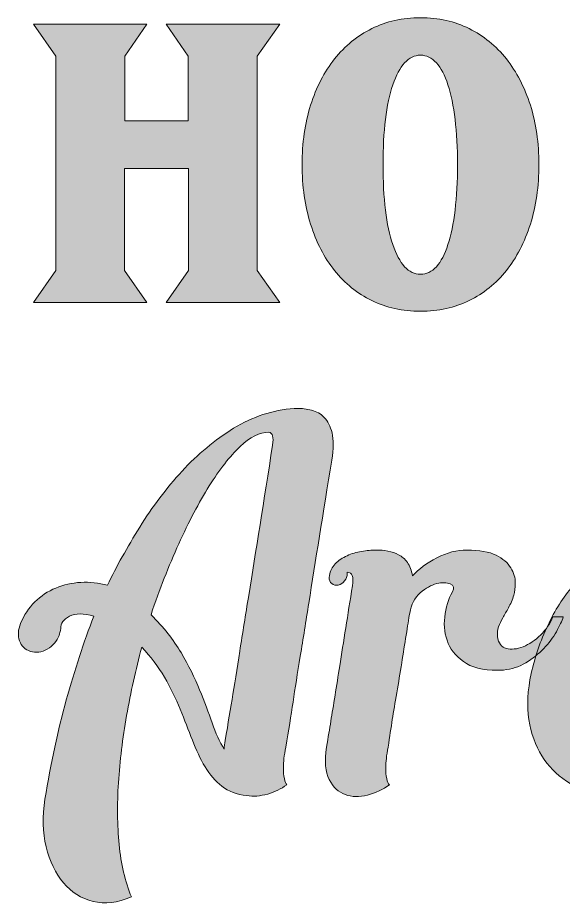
# Model space of a CAD drawing. Header units: inches. Extents: x 0.5 to 6.17, y -8.94 to -0.2.
# Drawn here: x 0.548 to 1.646, y -8.869 to -7.085 of the extents above; entities that cross this region are included whole.
import ezdxf

# ---------------------------------------------------------------- set-up
doc = ezdxf.new("R2010")
doc.units = ezdxf.units.IN
doc.header["$MEASUREMENT"] = 0
doc.layers.add('Layer 1', color=7, linetype='Continuous')

# ---------------------------------------------------------------- blocks, each defined once
blk = doc.blocks.new('block 4')
at = {"layer": 'Layer 1', "true_color": 0xf2f2f2}
h = blk.add_hatch(color=7, dxfattribs=at)
h.dxf.hatch_style = 2
edge = h.paths.add_edge_path()
edge.add_spline(control_points=[(1.0827, -8.5929), (1.0827, -8.6026), (1.0833, -8.6102), (1.0846, -8.6158), (1.0859, -8.622), (1.0874, -8.6262), (1.0893, -8.6282), (1.0786, -8.6366), (1.0659, -8.6428), (1.0511, -8.647), (1.0363, -8.6511), (1.0223, -8.6522), (1.0091, -8.6501), (0.9889, -8.648), (0.9722, -8.6418), (0.959, -8.6314), (0.9458, -8.621), (0.9345, -8.6078), (0.925, -8.5919), (0.9156, -8.5759), (0.9071, -8.5581), (0.8995, -8.5383), (0.892, -8.5185), (0.8838, -8.4979), (0.875, -8.4764), (0.8662, -8.4549), (0.8556, -8.4334), (0.8434, -8.4119), (0.8311, -8.3905), (0.8158, -8.3703), (0.7976, -8.3516), (0.7856, -8.3967), (0.7755, -8.4425), (0.7673, -8.4889), (0.7592, -8.5353), (0.7536, -8.5804), (0.7508, -8.6241), (0.748, -8.6678), (0.7485, -8.7092), (0.7522, -8.7484), (0.756, -8.7875), (0.7642, -8.8227), (0.7768, -8.8539), (0.7491, -8.8657), (0.7234, -8.8686), (0.6998, -8.8628), (0.6762, -8.8569), (0.6564, -8.8444), (0.6403, -8.8253), (0.6243, -8.8062), (0.6126, -8.7822), (0.6054, -8.753), (0.5982, -8.7239), (0.5974, -8.692), (0.603, -8.6574), (0.615, -8.5846), (0.6293, -8.518), (0.646, -8.4577), (0.6627, -8.3974), (0.6811, -8.3412), (0.7012, -8.2892), (0.6811, -8.283), (0.6649, -8.283), (0.6526, -8.2892), (0.6403, -8.2955), (0.6345, -8.3038), (0.6351, -8.3142), (0.6339, -8.3197), (0.6326, -8.3242), (0.6314, -8.3277), (0.627, -8.3395), (0.6191, -8.3487), (0.6078, -8.3553), (0.5964, -8.3619), (0.5851, -8.3634), (0.5738, -8.3599), (0.5631, -8.3565), (0.5558, -8.3494), (0.552, -8.3386), (0.5483, -8.3279), (0.5489, -8.3163), (0.5539, -8.3038), (0.5609, -8.2872), (0.5705, -8.2728), (0.5827, -8.2606), (0.595, -8.2485), (0.609, -8.2391), (0.6248, -8.2325), (0.6405, -8.226), (0.6573, -8.2222), (0.6753, -8.2211), (0.6932, -8.2201), (0.711, -8.222), (0.7286, -8.2268), (0.7469, -8.1894), (0.7686, -8.1504), (0.7938, -8.1098), (0.819, -8.0693), (0.8473, -8.0318), (0.8788, -7.9975), (0.9102, -7.9632), (0.9449, -7.9344), (0.9826, -7.9112), (1.0204, -7.888), (1.061, -7.8746), (1.1044, -7.8712), (1.1044, -7.8712), (1.1101, -7.8712), (1.1101, -7.8712), (1.1196, -7.8712), (1.1293, -7.8724), (1.1394, -7.8748), (1.1494, -7.8773), (1.1579, -7.8821), (1.1649, -7.8894), (1.1718, -7.8966), (1.177, -7.9071), (1.1805, -7.9206), (1.1839, -7.9341), (1.1838, -7.9523), (1.18, -7.9752), (1.1624, -8.0833), (1.1469, -8.1793), (1.1337, -8.2632), (1.1281, -8.2993), (1.1224, -8.3346), (1.1167, -8.3693), (1.1111, -8.404), (1.1062, -8.4348), (1.1021, -8.4619), (1.098, -8.4889), (1.0931, -8.5191), (1.0874, -8.5523), (1.0843, -8.5697), (1.0827, -8.5832), (1.0827, -8.5929)], knot_values=[0, 0, 0, 0, 1, 1, 1, 2, 2, 2, 3, 3, 3, 4, 4, 4, 5, 5, 5, 6, 6, 6, 7, 7, 7, 8, 8, 8, 9, 9, 9, 10, 10, 10, 11, 11, 11, 12, 12, 12, 13, 13, 13, 14, 14, 14, 15, 15, 15, 16, 16, 16, 17, 17, 17, 18, 18, 18, 19, 19, 19, 20, 20, 20, 21, 21, 21, 22, 22, 22, 23, 23, 23, 24, 24, 24, 25, 25, 25, 26, 26, 26, 27, 27, 27, 28, 28, 28, 29, 29, 29, 30, 30, 30, 31, 31, 31, 32, 32, 32, 33, 33, 33, 34, 34, 34, 35, 35, 35, 36, 36, 36, 37, 37, 37, 38, 38, 38, 39, 39, 39, 40, 40, 40, 41, 41, 41, 42, 42, 42, 43, 43, 43, 44, 44, 44, 45, 45, 45, 45], degree=3, periodic=1)
edge = h.paths.add_edge_path()
edge.add_spline(control_points=[(0.8164, -8.2861), (0.8416, -8.3111), (0.8618, -8.3365), (0.8769, -8.3625), (0.892, -8.3885), (0.9044, -8.4135), (0.9142, -8.4374), (0.9239, -8.4613), (0.9323, -8.4835), (0.9392, -8.504), (0.9461, -8.5244), (0.9543, -8.5419), (0.9637, -8.5565), (0.9637, -8.5565), (0.9637, -8.5523), (0.9637, -8.5523), (0.9694, -8.517), (0.9746, -8.4851), (0.9793, -8.4567), (0.9841, -8.4282), (0.9892, -8.3958), (0.9949, -8.3594), (1.0006, -8.323), (1.0066, -8.2858), (1.0129, -8.2476), (1.0273, -8.1589), (1.0434, -8.058), (1.061, -7.945), (1.0635, -7.9291), (1.061, -7.9204), (1.0535, -7.919), (1.0352, -7.919), (1.0158, -7.9287), (0.9954, -7.9481), (0.9749, -7.9675), (0.9543, -7.9939), (0.9335, -8.0272), (0.9128, -8.0604), (0.8923, -8.0993), (0.8722, -8.1436), (0.852, -8.188), (0.8334, -8.2355), (0.8164, -8.2861)], knot_values=[0, 0, 0, 0, 1, 1, 1, 2, 2, 2, 3, 3, 3, 4, 4, 4, 5, 5, 5, 6, 6, 6, 7, 7, 7, 8, 8, 8, 9, 9, 9, 10, 10, 10, 11, 11, 11, 12, 12, 12, 13, 13, 13, 14, 14, 14, 14], degree=3, periodic=1)
at = {"layer": 'Layer 1', "lineweight": 0}
for points, knots in [([(1.0827, -8.5929), (1.0827, -8.6026), (1.0833, -8.6102), (1.0846, -8.6158), (1.0859, -8.622), (1.0874, -8.6262), (1.0893, -8.6282), (1.0786, -8.6366), (1.0659, -8.6428), (1.0511, -8.647), (1.0363, -8.6511), (1.0223, -8.6522), (1.0091, -8.6501), (0.9889, -8.648), (0.9722, -8.6418), (0.959, -8.6314), (0.9458, -8.621), (0.9345, -8.6078), (0.925, -8.5919), (0.9156, -8.5759), (0.9071, -8.5581), (0.8995, -8.5383), (0.892, -8.5185), (0.8838, -8.4979), (0.875, -8.4764), (0.8662, -8.4549), (0.8556, -8.4334), (0.8434, -8.4119), (0.8311, -8.3905), (0.8158, -8.3703), (0.7976, -8.3516), (0.7856, -8.3967), (0.7755, -8.4425), (0.7673, -8.4889), (0.7592, -8.5353), (0.7536, -8.5804), (0.7508, -8.6241), (0.748, -8.6678), (0.7485, -8.7092), (0.7522, -8.7484), (0.756, -8.7875), (0.7642, -8.8227), (0.7768, -8.8539), (0.7491, -8.8657), (0.7234, -8.8686), (0.6998, -8.8628), (0.6762, -8.8569), (0.6564, -8.8444), (0.6403, -8.8253), (0.6243, -8.8062), (0.6126, -8.7822), (0.6054, -8.753), (0.5982, -8.7239), (0.5974, -8.692), (0.603, -8.6574), (0.615, -8.5846), (0.6293, -8.518), (0.646, -8.4577), (0.6627, -8.3974), (0.6811, -8.3412), (0.7012, -8.2892), (0.6811, -8.283), (0.6649, -8.283), (0.6526, -8.2892), (0.6403, -8.2955), (0.6345, -8.3038), (0.6351, -8.3142), (0.6339, -8.3197), (0.6326, -8.3242), (0.6314, -8.3277), (0.627, -8.3395), (0.6191, -8.3487), (0.6078, -8.3553), (0.5964, -8.3619), (0.5851, -8.3634), (0.5738, -8.3599), (0.5631, -8.3565), (0.5558, -8.3494), (0.552, -8.3386), (0.5483, -8.3279), (0.5489, -8.3163), (0.5539, -8.3038), (0.5609, -8.2872), (0.5705, -8.2728), (0.5827, -8.2606), (0.595, -8.2485), (0.609, -8.2391), (0.6248, -8.2325), (0.6405, -8.226), (0.6573, -8.2222), (0.6753, -8.2211), (0.6932, -8.2201), (0.711, -8.222), (0.7286, -8.2268), (0.7469, -8.1894), (0.7686, -8.1504), (0.7938, -8.1098), (0.819, -8.0693), (0.8473, -8.0318), (0.8788, -7.9975), (0.9102, -7.9632), (0.9449, -7.9344), (0.9826, -7.9112), (1.0204, -7.888), (1.061, -7.8746), (1.1044, -7.8712), (1.1044, -7.8712), (1.1101, -7.8712), (1.1101, -7.8712), (1.1196, -7.8712), (1.1293, -7.8724), (1.1394, -7.8748), (1.1494, -7.8773), (1.1579, -7.8821), (1.1649, -7.8894), (1.1718, -7.8966), (1.177, -7.9071), (1.1805, -7.9206), (1.1839, -7.9341), (1.1838, -7.9523), (1.18, -7.9752), (1.1624, -8.0833), (1.1469, -8.1793), (1.1337, -8.2632), (1.1281, -8.2993), (1.1224, -8.3346), (1.1167, -8.3693), (1.1111, -8.404), (1.1062, -8.4348), (1.1021, -8.4619), (1.098, -8.4889), (1.0931, -8.5191), (1.0874, -8.5523), (1.0843, -8.5697), (1.0827, -8.5832), (1.0827, -8.5929)], [0, 0, 0, 0, 1, 1, 1, 2, 2, 2, 3, 3, 3, 4, 4, 4, 5, 5, 5, 6, 6, 6, 7, 7, 7, 8, 8, 8, 9, 9, 9, 10, 10, 10, 11, 11, 11, 12, 12, 12, 13, 13, 13, 14, 14, 14, 15, 15, 15, 16, 16, 16, 17, 17, 17, 18, 18, 18, 19, 19, 19, 20, 20, 20, 21, 21, 21, 22, 22, 22, 23, 23, 23, 24, 24, 24, 25, 25, 25, 26, 26, 26, 27, 27, 27, 28, 28, 28, 29, 29, 29, 30, 30, 30, 31, 31, 31, 32, 32, 32, 33, 33, 33, 34, 34, 34, 35, 35, 35, 36, 36, 36, 37, 37, 37, 38, 38, 38, 39, 39, 39, 40, 40, 40, 41, 41, 41, 42, 42, 42, 43, 43, 43, 44, 44, 44, 45, 45, 45, 45]), ([(0.8164, -8.2861), (0.8416, -8.3111), (0.8618, -8.3365), (0.8769, -8.3625), (0.892, -8.3885), (0.9044, -8.4135), (0.9142, -8.4374), (0.9239, -8.4613), (0.9323, -8.4835), (0.9392, -8.504), (0.9461, -8.5244), (0.9543, -8.5419), (0.9637, -8.5565), (0.9637, -8.5565), (0.9637, -8.5523), (0.9637, -8.5523), (0.9694, -8.517), (0.9746, -8.4851), (0.9793, -8.4567), (0.9841, -8.4282), (0.9892, -8.3958), (0.9949, -8.3594), (1.0006, -8.323), (1.0066, -8.2858), (1.0129, -8.2476), (1.0273, -8.1589), (1.0434, -8.058), (1.061, -7.945), (1.0635, -7.9291), (1.061, -7.9204), (1.0535, -7.919), (1.0352, -7.919), (1.0158, -7.9287), (0.9954, -7.9481), (0.9749, -7.9675), (0.9543, -7.9939), (0.9335, -8.0272), (0.9128, -8.0604), (0.8923, -8.0993), (0.8722, -8.1436), (0.852, -8.188), (0.8334, -8.2355), (0.8164, -8.2861)], [0, 0, 0, 0, 1, 1, 1, 2, 2, 2, 3, 3, 3, 4, 4, 4, 5, 5, 5, 6, 6, 6, 7, 7, 7, 8, 8, 8, 9, 9, 9, 10, 10, 10, 11, 11, 11, 12, 12, 12, 13, 13, 13, 14, 14, 14, 14])]:
    blk.add_open_spline(points, degree=3, knots=knots, dxfattribs=at)
blk = doc.blocks.new('block 5')
at = {"layer": 'Layer 1', "true_color": 0xf2f2f2}
h = blk.add_hatch(color=7, dxfattribs=at)
h.dxf.hatch_style = 2
edge = h.paths.add_edge_path()
edge.add_spline(control_points=[(1.6455, -8.2903), (1.643, -8.2986), (1.6384, -8.3086), (1.6318, -8.3204), (1.6252, -8.3322), (1.6167, -8.3435), (1.6063, -8.3542), (1.5959, -8.365), (1.584, -8.3745), (1.5704, -8.3828), (1.5569, -8.3911), (1.5419, -8.396), (1.5256, -8.3974), (1.4935, -8.3995), (1.4686, -8.3951), (1.451, -8.3844), (1.4334, -8.3736), (1.4211, -8.3601), (1.4142, -8.3438), (1.4072, -8.3275), (1.4049, -8.3099), (1.4071, -8.2908), (1.4093, -8.2717), (1.4145, -8.2549), (1.4227, -8.2403), (1.4271, -8.2327), (1.4256, -8.2273), (1.4184, -8.2242), (1.4112, -8.2211), (1.402, -8.2209), (1.391, -8.2237), (1.38, -8.2265), (1.369, -8.2327), (1.358, -8.2424), (1.347, -8.2521), (1.3399, -8.2657), (1.3367, -8.283), (1.3348, -8.2948), (1.3325, -8.3095), (1.3297, -8.3272), (1.3268, -8.3449), (1.3238, -8.3636), (1.3207, -8.3833), (1.3175, -8.4031), (1.3142, -8.423), (1.3108, -8.4431), (1.3073, -8.4633), (1.3043, -8.4813), (1.3018, -8.4972), (1.2993, -8.5132), (1.2964, -8.5315), (1.2933, -8.5523), (1.2901, -8.5697), (1.2886, -8.5832), (1.2886, -8.5929), (1.2886, -8.6026), (1.2892, -8.6102), (1.2905, -8.6158), (1.2917, -8.622), (1.2936, -8.6262), (1.2961, -8.6282), (1.2829, -8.638), (1.2681, -8.6449), (1.2517, -8.649), (1.2354, -8.6532), (1.2204, -8.6528), (1.2069, -8.648), (1.1933, -8.6432), (1.1827, -8.6331), (1.1748, -8.6178), (1.1669, -8.6026), (1.1652, -8.5808), (1.1696, -8.5523), (1.1727, -8.5329), (1.1756, -8.5156), (1.1781, -8.5003), (1.1806, -8.4851), (1.1834, -8.4678), (1.1866, -8.4483), (1.1897, -8.4289), (1.1929, -8.4092), (1.196, -8.3891), (1.2036, -8.3412), (1.2121, -8.2875), (1.2215, -8.2279), (1.2247, -8.2099), (1.2212, -8.2008), (1.2111, -8.2008), (1.2111, -8.2008), (1.2111, -8.2071), (1.2111, -8.2071), (1.2099, -8.2126), (1.2072, -8.2173), (1.2031, -8.2211), (1.199, -8.2249), (1.1945, -8.2268), (1.1894, -8.2268), (1.1844, -8.2268), (1.1805, -8.2249), (1.1776, -8.2211), (1.1748, -8.2173), (1.174, -8.2126), (1.1753, -8.2071), (1.1765, -8.1981), (1.1805, -8.1903), (1.1871, -8.1837), (1.1937, -8.1771), (1.2015, -8.1717), (1.2107, -8.1675), (1.2198, -8.1634), (1.2296, -8.1605), (1.2399, -8.1587), (1.2503, -8.157), (1.2602, -8.1561), (1.2697, -8.1561), (1.2772, -8.1561), (1.2849, -8.1568), (1.2928, -8.1582), (1.3007, -8.1596), (1.3079, -8.162), (1.3145, -8.1655), (1.3212, -8.1689), (1.327, -8.1742), (1.332, -8.1811), (1.337, -8.188), (1.3405, -8.197), (1.3424, -8.2081), (1.355, -8.1943), (1.3713, -8.1821), (1.3915, -8.1717), (1.4116, -8.1613), (1.4318, -8.1561), (1.4519, -8.1561), (1.4771, -8.1561), (1.4966, -8.1596), (1.5105, -8.1665), (1.5243, -8.1734), (1.5342, -8.182), (1.5402, -8.192), (1.5462, -8.2021), (1.5492, -8.2121), (1.5492, -8.2222), (1.5492, -8.2322), (1.5483, -8.2403), (1.5464, -8.2466), (1.5432, -8.2563), (1.5396, -8.2648), (1.5355, -8.2721), (1.5314, -8.2794), (1.5276, -8.2861), (1.5242, -8.2923), (1.5207, -8.2986), (1.5179, -8.3047), (1.5157, -8.3105), (1.5135, -8.3164), (1.5127, -8.3229), (1.5133, -8.3298), (1.5152, -8.3437), (1.5212, -8.3518), (1.5313, -8.3542), (1.5413, -8.3567), (1.5525, -8.3554), (1.5648, -8.3506), (1.5771, -8.3457), (1.5889, -8.3378), (1.6002, -8.3267), (1.6115, -8.3156), (1.6197, -8.3034), (1.6247, -8.2903), (1.6247, -8.2903), (1.6455, -8.2903), (1.6455, -8.2903)], knot_values=[0, 0, 0, 0, 1, 1, 1, 2, 2, 2, 3, 3, 3, 4, 4, 4, 5, 5, 5, 6, 6, 6, 7, 7, 7, 8, 8, 8, 9, 9, 9, 10, 10, 10, 11, 11, 11, 12, 12, 12, 13, 13, 13, 14, 14, 14, 15, 15, 15, 16, 16, 16, 17, 17, 17, 18, 18, 18, 19, 19, 19, 20, 20, 20, 21, 21, 21, 22, 22, 22, 23, 23, 23, 24, 24, 24, 25, 25, 25, 26, 26, 26, 27, 27, 27, 28, 28, 28, 29, 29, 29, 30, 30, 30, 31, 31, 31, 32, 32, 32, 33, 33, 33, 34, 34, 34, 35, 35, 35, 36, 36, 36, 37, 37, 37, 38, 38, 38, 39, 39, 39, 40, 40, 40, 41, 41, 41, 42, 42, 42, 43, 43, 43, 44, 44, 44, 45, 45, 45, 46, 46, 46, 47, 47, 47, 48, 48, 48, 49, 49, 49, 50, 50, 50, 51, 51, 51, 52, 52, 52, 53, 53, 53, 54, 54, 54, 55, 55, 55, 56, 56, 56, 57, 57, 57, 57], degree=3, periodic=1)
at = {"layer": 'Layer 1', "lineweight": 0}
blk.add_open_spline([(1.6455, -8.2903), (1.643, -8.2986), (1.6384, -8.3086), (1.6318, -8.3204), (1.6252, -8.3322), (1.6167, -8.3435), (1.6063, -8.3542), (1.5959, -8.365), (1.584, -8.3745), (1.5704, -8.3828), (1.5569, -8.3911), (1.5419, -8.396), (1.5256, -8.3974), (1.4935, -8.3995), (1.4686, -8.3951), (1.451, -8.3844), (1.4334, -8.3736), (1.4211, -8.3601), (1.4142, -8.3438), (1.4072, -8.3275), (1.4049, -8.3099), (1.4071, -8.2908), (1.4093, -8.2717), (1.4145, -8.2549), (1.4227, -8.2403), (1.4271, -8.2327), (1.4256, -8.2273), (1.4184, -8.2242), (1.4112, -8.2211), (1.402, -8.2209), (1.391, -8.2237), (1.38, -8.2265), (1.369, -8.2327), (1.358, -8.2424), (1.347, -8.2521), (1.3399, -8.2657), (1.3367, -8.283), (1.3348, -8.2948), (1.3325, -8.3095), (1.3297, -8.3272), (1.3268, -8.3449), (1.3238, -8.3636), (1.3207, -8.3833), (1.3175, -8.4031), (1.3142, -8.423), (1.3108, -8.4431), (1.3073, -8.4633), (1.3043, -8.4813), (1.3018, -8.4972), (1.2993, -8.5132), (1.2964, -8.5315), (1.2933, -8.5523), (1.2901, -8.5697), (1.2886, -8.5832), (1.2886, -8.5929), (1.2886, -8.6026), (1.2892, -8.6102), (1.2905, -8.6158), (1.2917, -8.622), (1.2936, -8.6262), (1.2961, -8.6282), (1.2829, -8.638), (1.2681, -8.6449), (1.2517, -8.649), (1.2354, -8.6532), (1.2204, -8.6528), (1.2069, -8.648), (1.1933, -8.6432), (1.1827, -8.6331), (1.1748, -8.6178), (1.1669, -8.6026), (1.1652, -8.5808), (1.1696, -8.5523), (1.1727, -8.5329), (1.1756, -8.5156), (1.1781, -8.5003), (1.1806, -8.4851), (1.1834, -8.4678), (1.1866, -8.4483), (1.1897, -8.4289), (1.1929, -8.4092), (1.196, -8.3891), (1.2036, -8.3412), (1.2121, -8.2875), (1.2215, -8.2279), (1.2247, -8.2099), (1.2212, -8.2008), (1.2111, -8.2008), (1.2111, -8.2008), (1.2111, -8.2071), (1.2111, -8.2071), (1.2099, -8.2126), (1.2072, -8.2173), (1.2031, -8.2211), (1.199, -8.2249), (1.1945, -8.2268), (1.1894, -8.2268), (1.1844, -8.2268), (1.1805, -8.2249), (1.1776, -8.2211), (1.1748, -8.2173), (1.174, -8.2126), (1.1753, -8.2071), (1.1765, -8.1981), (1.1805, -8.1903), (1.1871, -8.1837), (1.1937, -8.1771), (1.2015, -8.1717), (1.2107, -8.1675), (1.2198, -8.1634), (1.2296, -8.1605), (1.2399, -8.1587), (1.2503, -8.157), (1.2602, -8.1561), (1.2697, -8.1561), (1.2772, -8.1561), (1.2849, -8.1568), (1.2928, -8.1582), (1.3007, -8.1596), (1.3079, -8.162), (1.3145, -8.1655), (1.3212, -8.1689), (1.327, -8.1742), (1.332, -8.1811), (1.337, -8.188), (1.3405, -8.197), (1.3424, -8.2081), (1.355, -8.1943), (1.3713, -8.1821), (1.3915, -8.1717), (1.4116, -8.1613), (1.4318, -8.1561), (1.4519, -8.1561), (1.4771, -8.1561), (1.4966, -8.1596), (1.5105, -8.1665), (1.5243, -8.1734), (1.5342, -8.182), (1.5402, -8.192), (1.5462, -8.2021), (1.5492, -8.2121), (1.5492, -8.2222), (1.5492, -8.2322), (1.5483, -8.2403), (1.5464, -8.2466), (1.5432, -8.2563), (1.5396, -8.2648), (1.5355, -8.2721), (1.5314, -8.2794), (1.5276, -8.2861), (1.5242, -8.2923), (1.5207, -8.2986), (1.5179, -8.3047), (1.5157, -8.3105), (1.5135, -8.3164), (1.5127, -8.3229), (1.5133, -8.3298), (1.5152, -8.3437), (1.5212, -8.3518), (1.5313, -8.3542), (1.5413, -8.3567), (1.5525, -8.3554), (1.5648, -8.3506), (1.5771, -8.3457), (1.5889, -8.3378), (1.6002, -8.3267), (1.6115, -8.3156), (1.6197, -8.3034), (1.6247, -8.2903), (1.6247, -8.2903), (1.6455, -8.2903), (1.6455, -8.2903)], degree=3, knots=[0, 0, 0, 0, 1, 1, 1, 2, 2, 2, 3, 3, 3, 4, 4, 4, 5, 5, 5, 6, 6, 6, 7, 7, 7, 8, 8, 8, 9, 9, 9, 10, 10, 10, 11, 11, 11, 12, 12, 12, 13, 13, 13, 14, 14, 14, 15, 15, 15, 16, 16, 16, 17, 17, 17, 18, 18, 18, 19, 19, 19, 20, 20, 20, 21, 21, 21, 22, 22, 22, 23, 23, 23, 24, 24, 24, 25, 25, 25, 26, 26, 26, 27, 27, 27, 28, 28, 28, 29, 29, 29, 30, 30, 30, 31, 31, 31, 32, 32, 32, 33, 33, 33, 34, 34, 34, 35, 35, 35, 36, 36, 36, 37, 37, 37, 38, 38, 38, 39, 39, 39, 40, 40, 40, 41, 41, 41, 42, 42, 42, 43, 43, 43, 44, 44, 44, 45, 45, 45, 46, 46, 46, 47, 47, 47, 48, 48, 48, 49, 49, 49, 50, 50, 50, 51, 51, 51, 52, 52, 52, 53, 53, 53, 54, 54, 54, 55, 55, 55, 56, 56, 56, 57, 57, 57, 57], dxfattribs=at)
blk = doc.blocks.new('block 6')
at = {"layer": 'Layer 1', "true_color": 0xf2f2f2}
h = blk.add_hatch(color=7, dxfattribs=at)
h.dxf.hatch_style = 2
edge = h.paths.add_edge_path()
edge.add_spline(control_points=[(1.9826, -8.4764), (1.9757, -8.5055), (1.9636, -8.5321), (1.9463, -8.556), (1.9289, -8.5799), (1.9083, -8.5997), (1.8844, -8.6152), (1.8605, -8.6308), (1.834, -8.6418), (1.8051, -8.648), (1.7761, -8.6542), (1.7468, -8.6542), (1.7173, -8.648), (1.694, -8.6432), (1.6723, -8.6341), (1.6521, -8.621), (1.632, -8.6078), (1.6154, -8.5908), (1.6025, -8.57), (1.5896, -8.5492), (1.581, -8.5249), (1.5766, -8.4972), (1.5722, -8.4695), (1.5737, -8.4386), (1.5813, -8.4047), (1.5888, -8.3707), (1.5999, -8.3385), (1.6143, -8.3079), (1.6288, -8.2774), (1.6457, -8.2511), (1.6649, -8.2289), (1.6841, -8.2067), (1.705, -8.189), (1.7277, -8.1759), (1.7503, -8.1627), (1.7739, -8.1561), (1.7985, -8.1561), (1.7985, -8.1561), (1.8023, -8.1561), (1.8023, -8.1561), (1.8205, -8.1561), (1.8369, -8.1603), (1.8514, -8.1686), (1.8658, -8.1769), (1.8773, -8.1882), (1.8858, -8.2024), (1.8943, -8.2166), (1.8997, -8.2329), (1.9019, -8.2513), (1.9041, -8.2696), (1.902, -8.2885), (1.8957, -8.3079), (1.8894, -8.3274), (1.8817, -8.3443), (1.8726, -8.3589), (1.8635, -8.3735), (1.8537, -8.3861), (1.8433, -8.3969), (1.8329, -8.4076), (1.8221, -8.4166), (1.8107, -8.4239), (1.7994, -8.4312), (1.7884, -8.4373), (1.7777, -8.4421), (1.7525, -8.4539), (1.7254, -8.4605), (1.6965, -8.4619), (1.6946, -8.4903), (1.6984, -8.5137), (1.7078, -8.5321), (1.7173, -8.5504), (1.73, -8.5641), (1.7461, -8.5731), (1.7621, -8.5821), (1.7804, -8.5866), (1.8008, -8.5866), (1.8213, -8.5866), (1.8411, -8.5825), (1.8603, -8.5742), (1.8795, -8.5659), (1.8973, -8.5535), (1.9137, -8.5372), (1.93, -8.521), (1.9423, -8.5007), (1.9505, -8.4764), (1.9505, -8.4764), (1.9826, -8.4764), (1.9826, -8.4764)], knot_values=[0, 0, 0, 0, 1, 1, 1, 2, 2, 2, 3, 3, 3, 4, 4, 4, 5, 5, 5, 6, 6, 6, 7, 7, 7, 8, 8, 8, 9, 9, 9, 10, 10, 10, 11, 11, 11, 12, 12, 12, 13, 13, 13, 14, 14, 14, 15, 15, 15, 16, 16, 16, 17, 17, 17, 18, 18, 18, 19, 19, 19, 20, 20, 20, 21, 21, 21, 22, 22, 22, 23, 23, 23, 24, 24, 24, 25, 25, 25, 26, 26, 26, 27, 27, 27, 28, 28, 28, 29, 29, 29, 29], degree=3, periodic=1)
edge = h.paths.add_edge_path()
edge.add_spline(control_points=[(1.8344, -8.3163), (1.8388, -8.3052), (1.8408, -8.2941), (1.8405, -8.283), (1.8402, -8.2719), (1.8384, -8.262), (1.8353, -8.2534), (1.8321, -8.2447), (1.8277, -8.2376), (1.8221, -8.232), (1.8164, -8.2265), (1.8104, -8.2234), (1.8041, -8.2227), (1.796, -8.2227), (1.7865, -8.2273), (1.7758, -8.2367), (1.7651, -8.2461), (1.7546, -8.2596), (1.7442, -8.2773), (1.7338, -8.2949), (1.7248, -8.3157), (1.7173, -8.3397), (1.7097, -8.3636), (1.7053, -8.3901), (1.704, -8.4192), (1.738, -8.413), (1.7657, -8.401), (1.7871, -8.3833), (1.8085, -8.3657), (1.8243, -8.3433), (1.8344, -8.3163)], knot_values=[0, 0, 0, 0, 1, 1, 1, 2, 2, 2, 3, 3, 3, 4, 4, 4, 5, 5, 5, 6, 6, 6, 7, 7, 7, 8, 8, 8, 9, 9, 9, 10, 10, 10, 10], degree=3, periodic=1)
at = {"layer": 'Layer 1', "lineweight": 0}
for points, knots in [([(1.9826, -8.4764), (1.9757, -8.5055), (1.9636, -8.5321), (1.9463, -8.556), (1.9289, -8.5799), (1.9083, -8.5997), (1.8844, -8.6152), (1.8605, -8.6308), (1.834, -8.6418), (1.8051, -8.648), (1.7761, -8.6542), (1.7468, -8.6542), (1.7173, -8.648), (1.694, -8.6432), (1.6723, -8.6341), (1.6521, -8.621), (1.632, -8.6078), (1.6154, -8.5908), (1.6025, -8.57), (1.5896, -8.5492), (1.581, -8.5249), (1.5766, -8.4972), (1.5722, -8.4695), (1.5737, -8.4386), (1.5813, -8.4047), (1.5888, -8.3707), (1.5999, -8.3385), (1.6143, -8.3079), (1.6288, -8.2774), (1.6457, -8.2511), (1.6649, -8.2289), (1.6841, -8.2067), (1.705, -8.189), (1.7277, -8.1759), (1.7503, -8.1627), (1.7739, -8.1561), (1.7985, -8.1561), (1.7985, -8.1561), (1.8023, -8.1561), (1.8023, -8.1561), (1.8205, -8.1561), (1.8369, -8.1603), (1.8514, -8.1686), (1.8658, -8.1769), (1.8773, -8.1882), (1.8858, -8.2024), (1.8943, -8.2166), (1.8997, -8.2329), (1.9019, -8.2513), (1.9041, -8.2696), (1.902, -8.2885), (1.8957, -8.3079), (1.8894, -8.3274), (1.8817, -8.3443), (1.8726, -8.3589), (1.8635, -8.3735), (1.8537, -8.3861), (1.8433, -8.3969), (1.8329, -8.4076), (1.8221, -8.4166), (1.8107, -8.4239), (1.7994, -8.4312), (1.7884, -8.4373), (1.7777, -8.4421), (1.7525, -8.4539), (1.7254, -8.4605), (1.6965, -8.4619), (1.6946, -8.4903), (1.6984, -8.5137), (1.7078, -8.5321), (1.7173, -8.5504), (1.73, -8.5641), (1.7461, -8.5731), (1.7621, -8.5821), (1.7804, -8.5866), (1.8008, -8.5866), (1.8213, -8.5866), (1.8411, -8.5825), (1.8603, -8.5742), (1.8795, -8.5659), (1.8973, -8.5535), (1.9137, -8.5372), (1.93, -8.521), (1.9423, -8.5007), (1.9505, -8.4764), (1.9505, -8.4764), (1.9826, -8.4764), (1.9826, -8.4764)], [0, 0, 0, 0, 1, 1, 1, 2, 2, 2, 3, 3, 3, 4, 4, 4, 5, 5, 5, 6, 6, 6, 7, 7, 7, 8, 8, 8, 9, 9, 9, 10, 10, 10, 11, 11, 11, 12, 12, 12, 13, 13, 13, 14, 14, 14, 15, 15, 15, 16, 16, 16, 17, 17, 17, 18, 18, 18, 19, 19, 19, 20, 20, 20, 21, 21, 21, 22, 22, 22, 23, 23, 23, 24, 24, 24, 25, 25, 25, 26, 26, 26, 27, 27, 27, 28, 28, 28, 29, 29, 29, 29]), ([(1.8344, -8.3163), (1.8388, -8.3052), (1.8408, -8.2941), (1.8405, -8.283), (1.8402, -8.2719), (1.8384, -8.262), (1.8353, -8.2534), (1.8321, -8.2447), (1.8277, -8.2376), (1.8221, -8.232), (1.8164, -8.2265), (1.8104, -8.2234), (1.8041, -8.2227), (1.796, -8.2227), (1.7865, -8.2273), (1.7758, -8.2367), (1.7651, -8.2461), (1.7546, -8.2596), (1.7442, -8.2773), (1.7338, -8.2949), (1.7248, -8.3157), (1.7173, -8.3397), (1.7097, -8.3636), (1.7053, -8.3901), (1.704, -8.4192), (1.738, -8.413), (1.7657, -8.401), (1.7871, -8.3833), (1.8085, -8.3657), (1.8243, -8.3433), (1.8344, -8.3163)], [0, 0, 0, 0, 1, 1, 1, 2, 2, 2, 3, 3, 3, 4, 4, 4, 5, 5, 5, 6, 6, 6, 7, 7, 7, 8, 8, 8, 9, 9, 9, 10, 10, 10, 10])]:
    blk.add_open_spline(points, degree=3, knots=knots, dxfattribs=at)
blk = doc.blocks.new('block 3')
at = {"layer": 'Layer 1'}
for name in ['block 4', 'block 5', 'block 6']:
    blk.add_blockref(name, (0, 0), dxfattribs=at)
blk = doc.blocks.new('block 41')
at = {"layer": 'Layer 1', "true_color": 0xed1e79}
h = blk.add_hatch(color=230, dxfattribs=at)
h.dxf.hatch_style = 2
edge = h.paths.add_edge_path()
edge.add_spline(control_points=[(1.1202, -7.3806), (1.1202, -7.3374), (1.1259, -7.2977), (1.1374, -7.2614), (1.1488, -7.2252), (1.1649, -7.1941), (1.1857, -7.1681), (1.2064, -7.1421), (1.2314, -7.1219), (1.2606, -7.1072), (1.2898, -7.0927), (1.3224, -7.0853), (1.3584, -7.0853), (1.3945, -7.0853), (1.4271, -7.0927), (1.4563, -7.1072), (1.4855, -7.1219), (1.5104, -7.1421), (1.5312, -7.1681), (1.5519, -7.1941), (1.568, -7.2252), (1.5795, -7.2614), (1.591, -7.2977), (1.5967, -7.3374), (1.5967, -7.3806), (1.5967, -7.4244), (1.591, -7.4644), (1.5795, -7.5006), (1.568, -7.5369), (1.5519, -7.568), (1.5312, -7.5939), (1.5104, -7.6199), (1.4855, -7.6401), (1.4563, -7.6544), (1.4271, -7.6687), (1.3945, -7.6759), (1.3584, -7.6759), (1.3224, -7.6759), (1.2898, -7.6687), (1.2606, -7.6544), (1.2314, -7.6401), (1.2064, -7.6199), (1.1857, -7.5939), (1.1649, -7.568), (1.1488, -7.5369), (1.1374, -7.5006), (1.1259, -7.4644), (1.1202, -7.4244), (1.1202, -7.3806)], knot_values=[0, 0, 0, 0, 1, 1, 1, 2, 2, 2, 3, 3, 3, 4, 4, 4, 5, 5, 5, 6, 6, 6, 7, 7, 7, 8, 8, 8, 9, 9, 9, 10, 10, 10, 11, 11, 11, 12, 12, 12, 13, 13, 13, 14, 14, 14, 15, 15, 15, 16, 16, 16, 16], degree=3, periodic=1)
edge = h.paths.add_edge_path()
edge.add_spline(control_points=[(1.4329, -7.3806), (1.4329, -7.3473), (1.4313, -7.3171), (1.428, -7.2899), (1.4248, -7.2628), (1.42, -7.2395), (1.4137, -7.2203), (1.4074, -7.201), (1.3996, -7.1862), (1.3904, -7.176), (1.3811, -7.1658), (1.3704, -7.1607), (1.3584, -7.1607), (1.3464, -7.1607), (1.3358, -7.1658), (1.3265, -7.176), (1.3172, -7.1862), (1.3093, -7.201), (1.3028, -7.2203), (1.2962, -7.2395), (1.2913, -7.2628), (1.288, -7.2899), (1.2847, -7.3171), (1.2831, -7.3473), (1.2831, -7.3806), (1.2831, -7.4145), (1.2847, -7.445), (1.288, -7.4722), (1.2913, -7.4993), (1.2962, -7.5225), (1.3028, -7.5418), (1.3093, -7.5611), (1.3172, -7.5758), (1.3265, -7.5861), (1.3358, -7.5963), (1.3464, -7.6014), (1.3584, -7.6014), (1.3704, -7.6014), (1.3811, -7.5963), (1.3904, -7.5861), (1.3996, -7.5758), (1.4074, -7.5611), (1.4137, -7.5418), (1.42, -7.5225), (1.4248, -7.4993), (1.428, -7.4722), (1.4313, -7.445), (1.4329, -7.4145), (1.4329, -7.3806)], knot_values=[0, 0, 0, 0, 1, 1, 1, 2, 2, 2, 3, 3, 3, 4, 4, 4, 5, 5, 5, 6, 6, 6, 7, 7, 7, 8, 8, 8, 9, 9, 9, 10, 10, 10, 11, 11, 11, 12, 12, 12, 13, 13, 13, 14, 14, 14, 15, 15, 15, 16, 16, 16, 16], degree=3, periodic=1)
h = blk.add_hatch(color=230, dxfattribs=at)
h.dxf.hatch_style = 2
h.paths.add_polyline_path([(0.5798, -7.6583), (0.6248, -7.5935), (0.6248, -7.1624), (0.5798, -7.0985), (0.8082, -7.0985), (0.764, -7.1624), (0.764, -7.293), (0.8909, -7.293), (0.8909, -7.1624), (0.8467, -7.0985), (1.0752, -7.0985), (1.0301, -7.1624), (1.0301, -7.5935), (1.0752, -7.6583), (0.8467, -7.6583), (0.8918, -7.5935), (0.8918, -7.3885), (0.7632, -7.3885), (0.7632, -7.5935), (0.8082, -7.6583)])
at = {"layer": 'Layer 1', "lineweight": 0}
blk.add_lwpolyline([(0.5798, -7.6583), (0.6248, -7.5935), (0.6248, -7.1624), (0.5798, -7.0985), (0.8082, -7.0985), (0.764, -7.1624), (0.764, -7.293), (0.8909, -7.293), (0.8909, -7.1624), (0.8467, -7.0985), (1.0752, -7.0985), (1.0301, -7.1624), (1.0301, -7.5935), (1.0752, -7.6583), (0.8467, -7.6583), (0.8918, -7.5935), (0.8918, -7.3885), (0.7632, -7.3885), (0.7632, -7.5935), (0.8082, -7.6583), (0.5798, -7.6583)], dxfattribs=at)
for points in [[(1.1202, -7.3806), (1.1202, -7.3374), (1.1259, -7.2977), (1.1374, -7.2614), (1.1488, -7.2252), (1.1649, -7.1941), (1.1857, -7.1681), (1.2064, -7.1421), (1.2314, -7.1219), (1.2606, -7.1072), (1.2898, -7.0927), (1.3224, -7.0853), (1.3584, -7.0853), (1.3945, -7.0853), (1.4271, -7.0927), (1.4563, -7.1072), (1.4855, -7.1219), (1.5104, -7.1421), (1.5312, -7.1681), (1.5519, -7.1941), (1.568, -7.2252), (1.5795, -7.2614), (1.591, -7.2977), (1.5967, -7.3374), (1.5967, -7.3806), (1.5967, -7.4244), (1.591, -7.4644), (1.5795, -7.5006), (1.568, -7.5369), (1.5519, -7.568), (1.5312, -7.5939), (1.5104, -7.6199), (1.4855, -7.6401), (1.4563, -7.6544), (1.4271, -7.6687), (1.3945, -7.6759), (1.3584, -7.6759), (1.3224, -7.6759), (1.2898, -7.6687), (1.2606, -7.6544), (1.2314, -7.6401), (1.2064, -7.6199), (1.1857, -7.5939), (1.1649, -7.568), (1.1488, -7.5369), (1.1374, -7.5006), (1.1259, -7.4644), (1.1202, -7.4244), (1.1202, -7.3806)], [(1.4329, -7.3806), (1.4329, -7.3473), (1.4313, -7.3171), (1.428, -7.2899), (1.4248, -7.2628), (1.42, -7.2395), (1.4137, -7.2203), (1.4074, -7.201), (1.3996, -7.1862), (1.3904, -7.176), (1.3811, -7.1658), (1.3704, -7.1607), (1.3584, -7.1607), (1.3464, -7.1607), (1.3358, -7.1658), (1.3265, -7.176), (1.3172, -7.1862), (1.3093, -7.201), (1.3028, -7.2203), (1.2962, -7.2395), (1.2913, -7.2628), (1.288, -7.2899), (1.2847, -7.3171), (1.2831, -7.3473), (1.2831, -7.3806), (1.2831, -7.4145), (1.2847, -7.445), (1.288, -7.4722), (1.2913, -7.4993), (1.2962, -7.5225), (1.3028, -7.5418), (1.3093, -7.5611), (1.3172, -7.5758), (1.3265, -7.5861), (1.3358, -7.5963), (1.3464, -7.6014), (1.3584, -7.6014), (1.3704, -7.6014), (1.3811, -7.5963), (1.3904, -7.5861), (1.3996, -7.5758), (1.4074, -7.5611), (1.4137, -7.5418), (1.42, -7.5225), (1.4248, -7.4993), (1.428, -7.4722), (1.4313, -7.445), (1.4329, -7.4145), (1.4329, -7.3806)]]:
    blk.add_open_spline(points, degree=3, knots=[0, 0, 0, 0, 1, 1, 1, 2, 2, 2, 3, 3, 3, 4, 4, 4, 5, 5, 5, 6, 6, 6, 7, 7, 7, 8, 8, 8, 9, 9, 9, 10, 10, 10, 11, 11, 11, 12, 12, 12, 13, 13, 13, 14, 14, 14, 15, 15, 15, 16, 16, 16, 16], dxfattribs=at)
blk = doc.blocks.new('block 32')
at = {"layer": 'Layer 1'}
blk.add_blockref('block 41', (0, 0), dxfattribs=at)
blk = doc.blocks.new('block 2')
at = {"layer": 'Layer 1'}
for name in ['block 32', 'block 3']:
    blk.add_blockref(name, (0, 0), dxfattribs=at)

msp = doc.modelspace()

# ---------------------------------------------------------------- block references
at = {"layer": 'Layer 1'}
msp.add_blockref('block 2', (0, 0), dxfattribs=at)

doc.saveas('drawing.dxf')
